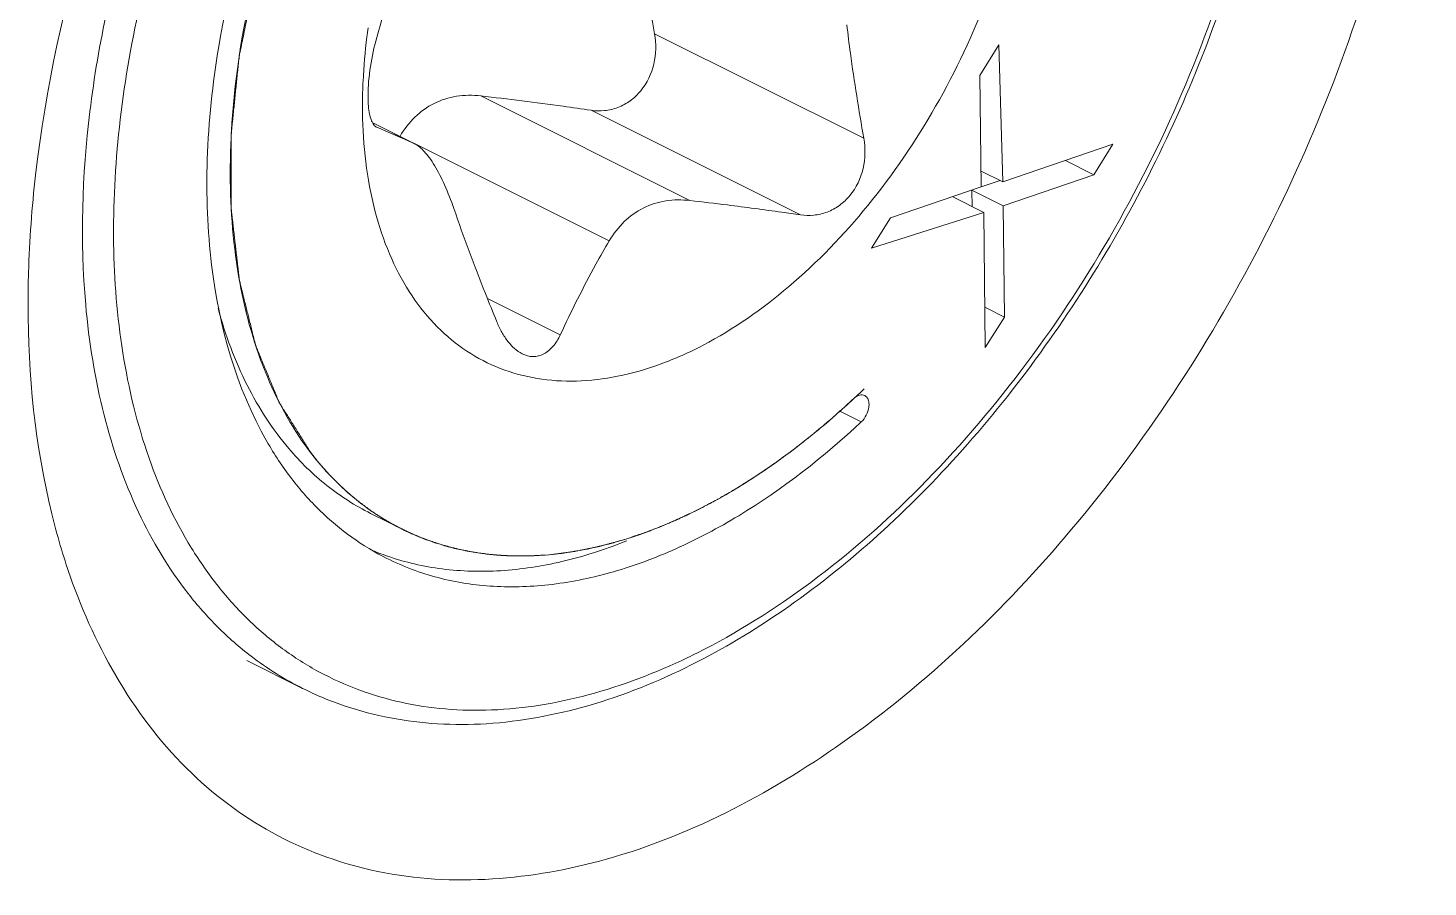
# Model space of a CAD drawing. Header units: millimetres. Extents: x 1177 to 4147, y 93 to 2194.
# Drawn here: x 2709.185 to 2713.64, y 905.547 to 908.282 of the extents above; entities that cross this region are included whole.
import ezdxf

# ---------------------------------------------------------------- set-up
doc = ezdxf.new("R2010")
doc.units = ezdxf.units.MM
doc.header["$LTSCALE"] = 0.1
doc.layers.get('0').update_dxf_attribs({"lineweight": 13})

# ---------------------------------------------------------------- blocks, each defined once
blk = doc.blocks.new('02')
for p, q in [((4643.1931, 888.3114), (4642.2419, 888.787)), ((4643.8076, 888.7362), (4643.7206, 888.5975)), ((4643.7206, 888.5975), (4643.8076, 888.7362)), ((4643.8076, 888.7362), (4643.8256, 888.1127)), ((4643.8256, 888.1127), (4643.8076, 888.7362)), ((4643.7206, 888.5975), (4643.7269, 888.0914)), ((4643.7269, 888.0914), (4643.7206, 888.5975)), ((4641.4517, 888.5042), (4642.403, 888.0286)), ((4642.9047, 887.9631), (4641.9534, 888.4387)), ((4640.9608, 888.3817), (4641.1502, 888.2869)), ((4640.9608, 888.3815), (4641.1461, 888.2889)), ((4640.9792, 888.3619), (4640.9779, 888.3625)), ((4641.1502, 888.2869), (4641.1461, 888.2889)), ((4641.1508, 888.288), (4642.0363, 887.8452)), ((4644.3257, 888.2846), (4643.8256, 888.1127)), ((4643.8256, 888.1127), (4644.3257, 888.2846)), ((4644.3257, 888.2846), (4644.2386, 888.1459)), ((4644.2386, 888.1459), (4644.3257, 888.2846)), ((4643.8256, 888.1127), (4643.726, 888.1624)), ((4644.2386, 888.1459), (4644.1097, 888.2104)), ((4643.7269, 888.0914), (4643.3144, 887.9503)), ((4643.3144, 887.9503), (4643.7269, 888.0914)), ((4643.7273, 888.0902), (4643.8124, 888.1193)), ((4644.2386, 888.1459), (4643.8261, 888.0049)), ((4643.8261, 888.0049), (4644.2386, 888.1459)), ((4643.7385, 887.974), (4643.5971, 888.0447)), ((4643.8261, 888.0049), (4643.6847, 888.0756)), ((4643.6857, 888.0004), (4643.6847, 888.0756)), ((4643.7385, 887.974), (4643.2274, 887.8116)), ((4643.2274, 887.8116), (4643.7385, 887.974)), ((4643.7385, 887.974), (4643.7455, 887.3601)), ((4643.7455, 887.3601), (4643.7385, 887.974)), ((4643.8261, 888.0049), (4643.8325, 887.4987)), ((4643.8325, 887.4987), (4643.8261, 888.0049)), ((4643.3144, 887.9503), (4643.2274, 887.8116)), ((4643.2274, 887.8116), (4643.3144, 887.9503)), ((4641.8134, 887.4175), (4641.4825, 887.5829)), ((4643.8325, 887.4987), (4643.7434, 887.5433)), ((4643.8325, 887.4987), (4643.7455, 887.3601)), ((4643.7455, 887.3601), (4643.8325, 887.4987)), ((4643.1459, 887.1263), (4643.1804, 887.1591)), ((4643.1804, 887.1591), (4643.1945, 887.1727)), ((4643.107, 887.0905), (4643.1405, 887.1213)), ((4643.1405, 887.1213), (4643.1459, 887.1263)), ((4643.1816, 887.0219), (4643.0805, 887.0724)), ((4642.8015, 886.8428), (4642.8123, 886.8506)), ((4642.4551, 886.6305), (4642.46, 886.6331)), ((4640.9513, 886.6056), (4641.0927, 886.5348)), ((4640.9529, 886.6178), (4640.9572, 886.6148)), ((4642.106, 886.4872), (4642.1111, 886.4888)), ((4641.4386, 886.4262), (4641.4494, 886.4246)), ((4641.7373, 886.4158), (4641.7622, 886.4178)), ((4641.7622, 886.4178), (4641.7727, 886.4188)), ((4640.6418, 885.8099), (4640.3883, 885.9367))]:
    blk.add_line(p, q)
for centre, radius, start, end in [((4643.6625, 888.4271), 2.7498, 171.93049, 172.78946), ((4643.2212, 888.4578), 2.3072, 178.82337, 179.99663), ((4643.1438, 888.4578), 2.2297, 179.99586, 181.46265), ((4635.5619, 875.7518), 13.7245, 65.99091, 66.75163), ((4640.9741, 875.3547), 12.7541, 82.798, 83.56763), ((4641.4172, 887.5393), 1.1936, 246.90234, 250.98154), ((4641.2752, 888.5704), 2.2521, 291.65404, 291.91448), ((4641.2967, 887.1174), 1.4623, 232.56694, 243.39728), ((4641.1005, 888.6379), 2.9823, 295.68553, 296.56658)]:
    blk.add_arc(centre, radius, start, end)
for points, knots in [([(4644.0854, 892.697), (4644.1975, 892.641), (4644.4116, 892.4977), (4644.6769, 892.206), (4644.883, 891.8464), (4645.0269, 891.4293), (4645.1074, 890.9644), (4645.1241, 890.4621), (4645.0773, 889.9331), (4644.9685, 889.389), (4644.8003, 888.8419), (4644.5767, 888.3041), (4644.3027, 887.788), (4643.9846, 887.3051), (4643.6296, 886.8667), (4643.2455, 886.4826), (4642.8407, 886.1615), (4642.5531, 885.9888), (4642.4083, 885.9164)], [0, 0, 0, 0, 0.046374, 0.094191, 0.144678, 0.198693, 0.256662, 0.318598, 0.384166, 0.452757, 0.523561, 0.595631, 0.66795, 0.739486, 0.809251, 0.876361, 0.940103, 1, 1, 1, 1]), ([(4642.4343, 885.9705), (4642.6159, 886.0613), (4642.9756, 886.2884), (4643.4697, 886.7237), (4643.9247, 887.2523), (4644.3235, 887.8545), (4644.6514, 888.5078), (4644.8961, 889.1879), (4645.0485, 889.8692), (4645.1028, 890.5268), (4645.0564, 891.1367), (4644.91, 891.6769), (4644.7017, 892.0607), (4644.4899, 892.3058), (4644.3139, 892.4562), (4644.1193, 892.5751), (4643.9082, 892.6611), (4643.6829, 892.7134), (4643.3606, 892.7381), (4642.9293, 892.6776), (4642.5993, 892.5482), (4642.4343, 892.4657)], [0, 0, 0, 0, 0.063265, 0.131823, 0.204585, 0.280032, 0.356417, 0.431911, 0.504761, 0.573445, 0.636852, 0.694489, 0.746724, 0.771287, 0.795134, 0.818602, 0.84206, 0.865879, 0.890399, 0.942508, 1, 1, 1, 1]), ([(4639.4283, 888.1444), (4639.5187, 888.9348), (4640.0191, 890.4785), (4640.971, 891.7938), (4641.5555, 892.3285)], [0, 0, 0, 0, 0.501063, 1, 1, 1, 1]), ([(4641.2318, 891.5113), (4641.1036, 891.3673), (4640.86, 891.0612), (4640.5406, 890.5641), (4640.2688, 890.0331), (4640.0512, 889.4818), (4639.8935, 888.9237), (4639.7995, 888.3728), (4639.7717, 887.8429), (4639.7988, 887.4999), (4639.8249, 887.3364)], [0, 0, 0, 0, 0.127491, 0.258267, 0.390299, 0.521487, 0.64978, 0.77329, 0.890419, 1, 1, 1, 1]), ([(4641.6968, 891.4235), (4641.5132, 891.2527), (4641.1701, 890.8666), (4640.7517, 890.2074), (4640.4361, 889.4876), (4640.3035, 888.9816), (4640.2611, 888.7293)], [0, 0, 0, 0, 0.24258, 0.496701, 0.752531, 1, 1, 1, 1]), ([(4641.7319, 891.3184), (4641.5524, 891.1516), (4641.2179, 890.7732), (4640.813, 890.1266), (4640.5121, 889.4218), (4640.3899, 888.927), (4640.3532, 888.6812)], [0, 0, 0, 0, 0.243025, 0.497651, 0.753496, 1, 1, 1, 1]), ([(4640.7635, 891.1508), (4640.569, 890.8805), (4640.2249, 890.3067), (4639.9144, 889.5353), (4639.7481, 888.9042), (4639.6447, 888.3007), (4639.63, 887.8466), (4639.6559, 887.5548)], [0, 0, 0, 0, 0.260591, 0.521022, 0.64786, 0.770696, 1, 1, 1, 1]), ([(4641.531, 891.1172), (4641.5133, 891.096), (4641.4779, 891.0537), (4641.4337, 891.0008), (4641.3983, 890.9585), (4641.3718, 890.9268), (4641.3452, 890.8951), (4641.3187, 890.8633), (4641.2966, 890.8369), (4641.2811, 890.8184), (4641.2723, 890.8078), (4641.2656, 890.7999), (4641.2601, 890.7933), (4641.2557, 890.788), (4641.2529, 890.7847), (4641.2507, 890.782), (4641.2493, 890.7804), (4641.2482, 890.7791), (4641.2472, 890.7776), (4641.2454, 890.775), (4641.2429, 890.7712), (4641.2388, 890.7652), (4641.2337, 890.7577), (4641.2256, 890.7457), (4641.2154, 890.7307), (4641.2032, 890.7127), (4641.1869, 890.6887), (4641.1666, 890.6587), (4641.1421, 890.6227), (4641.1177, 890.5867), (4641.0933, 890.5507), (4641.0689, 890.5147), (4641.0485, 890.4847), (4641.0322, 890.4607), (4641.02, 890.4427), (4641.0099, 890.4277), (4641.0017, 890.4157), (4640.9966, 890.4082), (4640.9926, 890.4022), (4640.99, 890.3984), (4640.9882, 890.3958), (4640.9872, 890.3943), (4640.9864, 890.3927), (4640.9853, 890.3907), (4640.9836, 890.3876), (4640.9814, 890.3836), (4640.978, 890.3773), (4640.9737, 890.3694), (4640.9685, 890.36), (4640.9617, 890.3474), (4640.9496, 890.3253), (4640.9324, 890.2938), (4640.9117, 890.2559), (4640.8911, 890.2181), (4640.8704, 890.1802), (4640.8498, 890.1424), (4640.8326, 890.1109), (4640.8188, 890.0856), (4640.8085, 890.0667), (4640.7981, 890.0478), (4640.7895, 890.032), (4640.7827, 890.0194), (4640.7784, 890.0115), (4640.7749, 890.0052), (4640.7723, 890.0005), (4640.7702, 889.9966), (4640.7687, 889.9938), (4640.7678, 889.9922), (4640.7671, 889.9911), (4640.7666, 889.9898), (4640.7659, 889.9881), (4640.7646, 889.9851), (4640.7628, 889.9809), (4640.7607, 889.9759), (4640.7578, 889.9691), (4640.7542, 889.9607), (4640.7484, 889.9472), (4640.7412, 889.9304), (4640.7325, 889.9101), (4640.7239, 889.8899), (4640.7123, 889.8629), (4640.6979, 889.8292), (4640.6806, 889.7888), (4640.6633, 889.7483), (4640.646, 889.7079), (4640.6287, 889.6674), (4640.6142, 889.6337), (4640.6041, 889.6101), (4640.5984, 889.5966), (4640.594, 889.5865), (4640.5904, 889.5781), (4640.5875, 889.5713), (4640.5857, 889.5671), (4640.5843, 889.5637), (4640.5834, 889.5616), (4640.5827, 889.5599), (4640.5821, 889.5582), (4640.5811, 889.5552), (4640.5798, 889.5509), (4640.5776, 889.5441), (4640.5749, 889.5355), (4640.5705, 889.5217), (4640.5651, 889.5045), (4640.5586, 889.4839), (4640.5499, 889.4564), (4640.539, 889.422), (4640.526, 889.3808), (4640.513, 889.3396), (4640.4999, 889.2983), (4640.4869, 889.2571), (4640.476, 889.2227), (4640.4673, 889.1952), (4640.4608, 889.1746), (4640.4554, 889.1574), (4640.451, 889.1436), (4640.4483, 889.1351), (4640.4461, 889.1282), (4640.4448, 889.1239), (4640.4438, 889.1209), (4640.4433, 889.1192), (4640.443, 889.1175), (4640.4425, 889.1153), (4640.4419, 889.1119), (4640.441, 889.1077), (4640.4396, 889.1009), (4640.4378, 889.0924), (4640.4357, 889.0822), (4640.4329, 889.0686), (4640.428, 889.0449), (4640.421, 889.0109), (4640.4126, 888.9701), (4640.4042, 888.9294), (4640.3958, 888.8886), (4640.3846, 888.8343), (4640.3706, 888.7663), (4640.3594, 888.712), (4640.3538, 888.6848)], [0, 0, 0, 0, 0.03125, 0.0625, 0.078125, 0.09375, 0.109375, 0.125, 0.140625, 0.148438, 0.152344, 0.15625, 0.160156, 0.162109, 0.164062, 0.165039, 0.166016, 0.166504, 0.166992, 0.167969, 0.169922, 0.171875, 0.175781, 0.179688, 0.1875, 0.195312, 0.203125, 0.21875, 0.234375, 0.25, 0.265625, 0.28125, 0.296875, 0.304688, 0.3125, 0.320312, 0.324219, 0.328125, 0.330078, 0.332031, 0.333008, 0.333496, 0.333984, 0.334961, 0.335938, 0.337891, 0.339844, 0.34375, 0.347656, 0.351562, 0.359375, 0.375, 0.390625, 0.40625, 0.421875, 0.4375, 0.453125, 0.460938, 0.46875, 0.476562, 0.484375, 0.488281, 0.492188, 0.494141, 0.496094, 0.498047, 0.499023, 0.499512, 0.5, 0.500488, 0.500977, 0.501953, 0.503906, 0.505859, 0.507812, 0.511719, 0.515625, 0.523438, 0.53125, 0.539062, 0.546875, 0.5625, 0.578125, 0.59375, 0.609375, 0.625, 0.640625, 0.648438, 0.652344, 0.65625, 0.660156, 0.662109, 0.664062, 0.665039, 0.666016, 0.666504, 0.666992, 0.667969, 0.669922, 0.671875, 0.675781, 0.679688, 0.6875, 0.695312, 0.703125, 0.71875, 0.734375, 0.75, 0.765625, 0.78125, 0.796875, 0.804688, 0.8125, 0.820312, 0.824219, 0.828125, 0.830078, 0.832031, 0.833008, 0.833496, 0.833984, 0.834961, 0.835938, 0.837891, 0.839844, 0.84375, 0.847656, 0.851562, 0.859375, 0.875, 0.890625, 0.90625, 0.921875, 0.9375, 0.96875, 1, 1, 1, 1]), ([(4645.7577, 890.7384), (4645.7577, 890.2578), (4645.6102, 889.2588), (4645.0616, 887.8381), (4644.2357, 886.5635), (4643.5156, 885.863), (4643.1282, 885.5857)], [0, 0, 0, 0, 0.241612, 0.501416, 0.760461, 1, 1, 1, 1]), ([(4643.9546, 889.9783), (4643.9546, 889.8103), (4643.9166, 889.462), (4643.7675, 888.9484), (4643.5334, 888.452), (4643.2291, 888.0045), (4642.8738, 887.6341), (4642.5431, 887.4022), (4642.2732, 887.2809), (4642.0789, 887.2247), (4641.8899, 887.2018), (4641.7668, 887.2095), (4641.7081, 887.2192)], [0, 0, 0, 0, 0.128809, 0.266666, 0.408304, 0.547874, 0.679834, 0.799848, 0.854727, 0.906117, 0.954336, 1, 1, 1, 1]), ([(4642.1586, 889.3575), (4642.1637, 889.3099), (4642.1864, 889.1191), (4642.2167, 888.9292), (4642.2419, 888.787)], [0, 0, 0, 0, 0.248696, 1, 1, 1, 1]), ([(4640.9792, 888.7699), (4640.9913, 888.8133), (4641.0415, 888.9879), (4641.0981, 889.1607), (4641.1461, 889.2885)], [0, 0, 0, 0, 0.24812, 1, 1, 1, 1]), ([(4643.116, 888.8272), (4643.1209, 888.7842), (4643.1427, 888.6117), (4643.1704, 888.44), (4643.1931, 888.3114)], [0, 0, 0, 0, 0.248908, 1, 1, 1, 1]), ([(4640.2611, 888.7293), (4640.2326, 888.5598), (4640.2057, 888.3066), (4640.2065, 887.9739), (4640.241, 887.535), (4640.34, 887.176), (4640.4797, 886.9328)], [0, 0, 0, 0, 0.280512, 0.413971, 0.542335, 1, 1, 1, 1]), ([(4640.9145, 888.5052), (4640.915, 888.5271), (4640.9181, 888.6163), (4640.926, 888.7054), (4640.9345, 888.7722)], [0, 0, 0, 0, 0.245184, 1, 1, 1, 1]), ([(4640.9393, 888.5051), (4640.9393, 888.5493), (4640.948, 888.6387), (4640.967, 888.7263), (4640.9792, 888.7699)], [0, 0, 0, 0, 0.49396, 1, 1, 1, 1]), ([(4642.2419, 888.787), (4642.2499, 888.7417), (4642.2485, 888.6476), (4642.1981, 888.5414), (4642.1332, 888.4802), (4642.0766, 888.4494), (4642.0153, 888.4348), (4641.9736, 888.4358), (4641.9534, 888.4387)], [0, 0, 0, 0, 0.26219, 0.520208, 0.644916, 0.765571, 0.883413, 1, 1, 1, 1]), ([(4640.3532, 888.6812), (4640.3269, 888.5047), (4640.2992, 888.1615), (4640.3388, 887.6685), (4640.4604, 887.2332), (4640.6013, 886.9817), (4640.6842, 886.8749)], [0, 0, 0, 0, 0.284407, 0.546594, 0.784548, 1, 1, 1, 1]), ([(4640.3538, 888.6848), (4640.3515, 888.6629), (4640.347, 888.6191), (4640.3414, 888.5644), (4640.3369, 888.5206), (4640.3335, 888.4877), (4640.3302, 888.4549), (4640.3268, 888.422), (4640.324, 888.3946), (4640.322, 888.3755), (4640.3209, 888.3645), (4640.32, 888.3563), (4640.3192, 888.3481), (4640.3186, 888.3419), (4640.3181, 888.3378), (4640.318, 888.3361), (4640.3178, 888.3348), (4640.3178, 888.3334), (4640.3178, 888.331), (4640.3178, 888.3277), (4640.3178, 888.3223), (4640.3178, 888.3156), (4640.3178, 888.3048), (4640.3178, 888.2913), (4640.3178, 888.2752), (4640.3177, 888.2537), (4640.3177, 888.216), (4640.3177, 888.1729), (4640.3176, 888.1299), (4640.3176, 888.0976), (4640.3176, 888.0707), (4640.3176, 888.0491), (4640.3176, 888.033), (4640.3176, 888.0195), (4640.3176, 888.0088), (4640.3176, 888.002), (4640.3175, 887.9966), (4640.3176, 887.9933), (4640.3175, 887.9909), (4640.3176, 887.9896), (4640.3177, 887.9883), (4640.3179, 887.9868), (4640.3183, 887.983), (4640.319, 887.9773), (4640.3199, 887.9697), (4640.3207, 887.9622), (4640.3219, 887.9521), (4640.3239, 887.9344), (4640.3268, 887.9092), (4640.3302, 887.8789), (4640.3337, 887.8486), (4640.3372, 887.8184), (4640.3406, 887.7881), (4640.3435, 887.7629), (4640.3458, 887.7427), (4640.3476, 887.7275), (4640.3493, 887.7124), (4640.3507, 887.6998), (4640.3519, 887.6897), (4640.3526, 887.6834), (4640.3532, 887.6783), (4640.3536, 887.6746), (4640.354, 887.6714), (4640.3542, 887.6692), (4640.3544, 887.6679), (4640.3544, 887.667), (4640.3547, 887.6661), (4640.355, 887.665), (4640.3555, 887.663), (4640.3562, 887.6601), (4640.3571, 887.6566), (4640.3582, 887.652), (4640.3596, 887.6462), (4640.3619, 887.637), (4640.3648, 887.6254), (4640.3683, 887.6116), (4640.3717, 887.5977), (4640.3763, 887.5792), (4640.382, 887.5561), (4640.3889, 887.5284), (4640.3958, 887.5007), (4640.4027, 887.473), (4640.4096, 887.4452), (4640.4153, 887.4221), (4640.4193, 887.406), (4640.4216, 887.3967), (4640.4234, 887.3898), (4640.4248, 887.384), (4640.4259, 887.3794), (4640.4267, 887.3765), (4640.4272, 887.3742), (4640.4276, 887.3728), (4640.4279, 887.3716), (4640.4283, 887.3705), (4640.429, 887.3688), (4640.4301, 887.3662), (4640.4318, 887.3621), (4640.4339, 887.3569), (4640.4373, 887.3487), (4640.4415, 887.3384), (4640.4466, 887.3261), (4640.4534, 887.3096), (4640.4619, 887.2891), (4640.4721, 887.2644), (4640.4823, 887.2397), (4640.4925, 887.215), (4640.5027, 887.1904), (4640.5112, 887.1698), (4640.518, 887.1533), (4640.5231, 887.141), (4640.5273, 887.1307), (4640.5307, 887.1225), (4640.5329, 887.1174), (4640.5345, 887.1132), (4640.5356, 887.1107), (4640.5363, 887.1089), (4640.5368, 887.1079), (4640.5374, 887.107), (4640.5381, 887.1059), (4640.5392, 887.1041), (4640.5406, 887.1018), (4640.5429, 887.0982), (4640.5458, 887.0937), (4640.5492, 887.0883), (4640.5537, 887.0811), (4640.5617, 887.0685), (4640.573, 887.0505), (4640.5867, 887.0289), (4640.6003, 887.0073), (4640.6139, 886.9856), (4640.6321, 886.9568), (4640.6548, 886.9208), (4640.673, 886.892), (4640.6821, 886.8776)], [0, 0, 0, 0, 0.03125, 0.0625, 0.078125, 0.09375, 0.109375, 0.125, 0.140625, 0.148438, 0.152344, 0.15625, 0.160156, 0.164062, 0.165039, 0.166016, 0.166504, 0.166992, 0.167969, 0.169922, 0.171875, 0.175781, 0.179688, 0.1875, 0.195312, 0.203125, 0.21875, 0.25, 0.265625, 0.28125, 0.296875, 0.304688, 0.3125, 0.320312, 0.324219, 0.328125, 0.330078, 0.332031, 0.333008, 0.333496, 0.333984, 0.334961, 0.335938, 0.339844, 0.34375, 0.347656, 0.351562, 0.359375, 0.375, 0.390625, 0.40625, 0.421875, 0.4375, 0.453125, 0.460938, 0.46875, 0.476562, 0.484375, 0.488281, 0.492188, 0.494141, 0.496094, 0.498047, 0.499023, 0.499512, 0.5, 0.500488, 0.500977, 0.501953, 0.503906, 0.505859, 0.507812, 0.511719, 0.515625, 0.523438, 0.53125, 0.539062, 0.546875, 0.5625, 0.578125, 0.59375, 0.609375, 0.625, 0.640625, 0.648438, 0.652344, 0.65625, 0.660156, 0.662109, 0.664062, 0.665039, 0.666016, 0.666504, 0.666992, 0.667969, 0.669922, 0.671875, 0.675781, 0.679688, 0.6875, 0.695312, 0.703125, 0.71875, 0.734375, 0.75, 0.765625, 0.78125, 0.796875, 0.804688, 0.8125, 0.820312, 0.824219, 0.828125, 0.830078, 0.832031, 0.833008, 0.833496, 0.833984, 0.834961, 0.835938, 0.837891, 0.839844, 0.84375, 0.847656, 0.851562, 0.859375, 0.875, 0.890625, 0.90625, 0.921875, 0.9375, 0.96875, 1, 1, 1, 1]), ([(4640.9606, 888.3809), (4640.9568, 888.3875), (4640.9504, 888.4038), (4640.9411, 888.4451), (4640.9393, 888.4801), (4640.9393, 888.5051)], [0, 0, 0, 0, 0.180597, 0.408876, 1, 1, 1, 1]), ([(4641.4517, 888.5042), (4641.4152, 888.5083), (4641.3419, 888.5079), (4641.2714, 888.486), (4641.2396, 888.47)], [0, 0, 0, 0, 0.507703, 1, 1, 1, 1]), ([(4641.9534, 888.4387), (4641.9109, 888.4449), (4641.7439, 888.4685), (4641.5766, 888.4902), (4641.4517, 888.5042)], [0, 0, 0, 0, 0.254793, 1, 1, 1, 1]), ([(4641.2396, 888.47), (4641.2078, 888.4541), (4641.148, 888.4109), (4641.1038, 888.3525), (4641.0851, 888.3209)], [0, 0, 0, 0, 0.491676, 1, 1, 1, 1]), ([(4641.7081, 887.2192), (4641.651, 887.2287), (4641.5391, 887.2589), (4641.3844, 887.3391), (4641.2482, 887.4518), (4641.133, 887.5945), (4641.0406, 887.7644), (4640.9464, 888.0314), (4640.9186, 888.2509), (4640.9148, 888.4009)], [0, 0, 0, 0, 0.112144, 0.222945, 0.335495, 0.452637, 0.576612, 0.708875, 1, 1, 1, 1]), ([(4640.9779, 888.3625), (4640.9762, 888.3633), (4640.969, 888.3679), (4640.9638, 888.3751), (4640.9606, 888.3809)], [0, 0, 0, 0, 0.214679, 1, 1, 1, 1]), ([(4641.3295, 887.9916), (4641.317, 888.0281), (4641.2912, 888.0952), (4641.2526, 888.1721), (4641.2199, 888.2219), (4641.1916, 888.2571), (4641.1674, 888.2784), (4641.1502, 888.2869)], [0, 0, 0, 0, 0.32919, 0.612775, 0.732587, 0.836651, 1, 1, 1, 1]), ([(4643.1931, 888.3114), (4643.2012, 888.2661), (4643.1997, 888.172), (4643.1494, 888.0658), (4643.0845, 888.0045), (4643.0278, 887.9737), (4642.9665, 887.9592), (4642.9249, 887.9602), (4642.9047, 887.9631)], [0, 0, 0, 0, 0.262176, 0.520191, 0.644891, 0.765572, 0.883371, 1, 1, 1, 1]), ([(4639.3938, 887.5564), (4639.3938, 887.6044), (4639.3968, 887.8008), (4639.4115, 887.997), (4639.4283, 888.1444)], [0, 0, 0, 0, 0.244332, 1, 1, 1, 1]), ([(4642.403, 888.0286), (4642.3665, 888.0326), (4642.2931, 888.0322), (4642.1883, 887.9997), (4642.0993, 887.9353), (4642.0551, 887.8769), (4642.0363, 887.8452)], [0, 0, 0, 0, 0.25391, 0.50015, 0.74593, 1, 1, 1, 1]), ([(4641.5249, 887.4772), (4641.5073, 887.5201), (4641.4386, 887.6902), (4641.3738, 887.8619), (4641.3295, 887.9916)], [0, 0, 0, 0, 0.252572, 1, 1, 1, 1]), ([(4642.9047, 887.9631), (4642.8768, 887.9671), (4642.7663, 887.9829), (4642.6558, 887.9978), (4642.5731, 888.0082)], [0, 0, 0, 0, 0.252734, 1, 1, 1, 1]), ([(4642.0363, 887.8452), (4642.0155, 887.8101), (4641.9358, 887.6704), (4641.864, 887.5263), (4641.8134, 887.4175)], [0, 0, 0, 0, 0.253652, 1, 1, 1, 1]), ([(4639.5856, 886.3198), (4639.5532, 886.4127), (4639.4359, 886.8147), (4639.3938, 887.2365), (4639.3938, 887.5564)], [0, 0, 0, 0, 0.235162, 1, 1, 1, 1]), ([(4639.6559, 887.5548), (4639.6709, 887.3856), (4639.7228, 887.062), (4639.877, 886.6153), (4640.0679, 886.296), (4640.2529, 886.0862), (4640.3548, 885.9968), (4640.4078, 885.9563)], [0, 0, 0, 0, 0.280678, 0.538835, 0.776684, 0.889751, 1, 1, 1, 1]), ([(4640.5795, 886.9003), (4640.5053, 886.9878), (4640.3741, 887.1913), (4640.2907, 887.4176), (4640.2579, 887.5379)], [0, 0, 0, 0, 0.479153, 1, 1, 1, 1]), ([(4641.6401, 887.3314), (4641.6146, 887.3442), (4641.5805, 887.3768), (4641.5464, 887.4296), (4641.5316, 887.4608), (4641.5249, 887.4772)], [0, 0, 0, 0, 0.453872, 0.717726, 1, 1, 1, 1]), ([(4641.8134, 887.4175), (4641.8046, 887.3987), (4641.7844, 887.365), (4641.7477, 887.3334), (4641.7149, 887.3208), (4641.6811, 887.3167), (4641.6554, 887.3238), (4641.6401, 887.3314)], [0, 0, 0, 0, 0.285229, 0.534625, 0.650237, 0.763798, 1, 1, 1, 1]), ([(4639.8249, 887.3364), (4639.8507, 887.1738), (4639.9248, 886.8654), (4640.0877, 886.5113), (4640.2542, 886.2723), (4640.3931, 886.1183), (4640.5474, 885.9872), (4640.7159, 885.8803), (4640.8973, 885.7983), (4641.0902, 885.742), (4641.2929, 885.7116), (4641.5794, 885.706), (4641.9571, 885.7685), (4642.2477, 885.8804), (4642.3932, 885.9503)], [0, 0, 0, 0, 0.140907, 0.270048, 0.330899, 0.389747, 0.447134, 0.503687, 0.560085, 0.61702, 0.675146, 0.735047, 0.861785, 1, 1, 1, 1]), ([(4643.146, 887.1265), (4643.1501, 887.1303), (4643.1584, 887.1368), (4643.172, 887.1432), (4643.1854, 887.1451), (4643.1938, 887.143), (4643.1973, 887.1412)], [0, 0, 0, 0, 0.295131, 0.558322, 0.789306, 1, 1, 1, 1]), ([(4643.1973, 887.1412), (4643.201, 887.1394), (4643.2079, 887.1338), (4643.2144, 887.1213), (4643.2173, 887.106), (4643.2163, 887.0821), (4643.2061, 887.0518), (4643.1909, 887.0306), (4643.1816, 887.0219)], [0, 0, 0, 0, 0.090733, 0.190686, 0.30483, 0.433321, 0.717316, 1, 1, 1, 1]), ([(4641.0927, 886.5348), (4641.1632, 886.4996), (4641.3141, 886.4432), (4641.5573, 886.406), (4641.8143, 886.416), (4642.0805, 886.4723), (4642.3518, 886.5736), (4642.7247, 886.7716), (4642.9833, 886.9742), (4643.146, 887.1265)], [0, 0, 0, 0, 0.104259, 0.211285, 0.323471, 0.44259, 0.569716, 0.705237, 1, 1, 1, 1]), ([(4642.8123, 886.8506), (4642.8177, 886.8546), (4642.8259, 886.8606), (4642.8354, 886.8676), (4642.8409, 886.8716), (4642.845, 886.8746), (4642.8491, 886.8776), (4642.8522, 886.8799), (4642.8542, 886.8814), (4642.8551, 886.882), (4642.8557, 886.8825), (4642.8565, 886.8831), (4642.8579, 886.8842), (4642.8599, 886.8857), (4642.863, 886.8881), (4642.867, 886.8911), (4642.8733, 886.896), (4642.8812, 886.902), (4642.8907, 886.9093), (4642.8986, 886.9153), (4642.905, 886.9201), (4642.9113, 886.9251), (4642.9223, 886.9339), (4642.9349, 886.9439), (4642.9459, 886.9527), (4642.9522, 886.9577), (4642.957, 886.9614), (4642.9616, 886.9653), (4642.9679, 886.9705), (4642.9789, 886.9796), (4642.9914, 886.9899), (4643.0023, 886.999), (4643.0086, 887.0042), (4643.0179, 887.0122), (4643.0288, 887.0216), (4643.0412, 887.0323), (4643.049, 887.0389), (4643.0544, 887.0436), (4643.0575, 887.0463), (4643.0607, 887.0491), (4643.0646, 887.0526), (4643.074, 887.061), (4643.0882, 887.0737), (4643.1007, 887.0849), (4643.107, 887.0905)], [0, 0, 0, 0, 0.0625, 0.09375, 0.109375, 0.125, 0.140625, 0.15625, 0.160156, 0.164062, 0.166016, 0.167969, 0.171875, 0.179688, 0.1875, 0.203125, 0.21875, 0.25, 0.28125, 0.3125, 0.328125, 0.34375, 0.375, 0.4375, 0.46875, 0.484375, 0.5, 0.515625, 0.53125, 0.5625, 0.625, 0.65625, 0.671875, 0.6875, 0.75, 0.78125, 0.8125, 0.828125, 0.835938, 0.84375, 0.859375, 0.875, 0.9375, 1, 1, 1, 1]), ([(4641.0256, 886.4007), (4641.0996, 886.3637), (4641.2581, 886.3044), (4641.5135, 886.2654), (4641.7833, 886.2759), (4642.0628, 886.335), (4642.3477, 886.4414), (4642.7393, 886.6493), (4643.0108, 886.862), (4643.1816, 887.0219)], [0, 0, 0, 0, 0.104259, 0.211285, 0.323471, 0.44259, 0.569716, 0.705237, 1, 1, 1, 1]), ([(4640.4797, 886.9328), (4640.5133, 886.8743), (4640.5864, 886.7634), (4640.7162, 886.6163), (4640.8623, 886.4935), (4640.97, 886.4285), (4641.0256, 886.4007)], [0, 0, 0, 0, 0.261883, 0.513849, 0.758761, 1, 1, 1, 1]), ([(4640.9513, 886.6056), (4640.8811, 886.6406), (4640.7461, 886.727), (4640.6316, 886.839), (4640.5795, 886.9003)], [0, 0, 0, 0, 0.493509, 1, 1, 1, 1]), ([(4640.6821, 886.8776), (4640.6869, 886.8717), (4640.6941, 886.8628), (4640.7037, 886.8509), (4640.7097, 886.8435), (4640.7145, 886.8375), (4640.7175, 886.8338), (4640.7199, 886.8308), (4640.7224, 886.828), (4640.7268, 886.8231), (4640.733, 886.816), (4640.7406, 886.8076), (4640.7468, 886.8005), (4640.7518, 886.7949), (4640.755, 886.7913), (4640.7575, 886.7885), (4640.7591, 886.7868), (4640.7603, 886.7854), (4640.7617, 886.7839), (4640.7643, 886.7813), (4640.7679, 886.7776), (4640.7737, 886.7717), (4640.781, 886.7643), (4640.7882, 886.7569), (4640.794, 886.751), (4640.7984, 886.7466), (4640.802, 886.7429), (4640.8046, 886.7403), (4640.806, 886.7388), (4640.8071, 886.7376), (4640.8081, 886.7368), (4640.8095, 886.7355), (4640.8119, 886.7333), (4640.8153, 886.7302), (4640.8194, 886.7264), (4640.8248, 886.7214), (4640.8316, 886.7152), (4640.8384, 886.7089), (4640.8439, 886.7039), (4640.8473, 886.7008), (4640.8496, 886.6986), (4640.851, 886.6974), (4640.8527, 886.6961), (4640.8546, 886.6944), (4640.8577, 886.6918), (4640.8617, 886.6886), (4640.8679, 886.6834), (4640.8758, 886.6769), (4640.8852, 886.6691), (4640.8923, 886.6633), (4640.897, 886.6594), (4640.8993, 886.6575), (4640.9017, 886.6555), (4640.905, 886.6532), (4640.909, 886.6502), (4640.9155, 886.6454), (4640.9236, 886.6394), (4640.9366, 886.6298), (4640.9464, 886.6226), (4640.9529, 886.6178)], [0, 0, 0, 0, 0.0625, 0.09375, 0.125, 0.140625, 0.15625, 0.164062, 0.171875, 0.1875, 0.21875, 0.25, 0.28125, 0.296875, 0.3125, 0.320312, 0.328125, 0.332031, 0.335938, 0.34375, 0.359375, 0.375, 0.40625, 0.4375, 0.453125, 0.46875, 0.484375, 0.492188, 0.496094, 0.5, 0.503906, 0.507812, 0.515625, 0.53125, 0.546875, 0.5625, 0.59375, 0.625, 0.640625, 0.65625, 0.664062, 0.667969, 0.671875, 0.679688, 0.6875, 0.703125, 0.71875, 0.75, 0.78125, 0.8125, 0.820312, 0.828125, 0.835938, 0.84375, 0.859375, 0.875, 0.90625, 0.9375, 1, 1, 1, 1]), ([(4640.6842, 886.8749), (4640.7397, 886.8034), (4640.8637, 886.673), (4641.0142, 886.5741), (4641.0927, 886.5348)], [0, 0, 0, 0, 0.508017, 1, 1, 1, 1]), ([(4642.46, 886.6331), (4642.4664, 886.6365), (4642.4762, 886.6416), (4642.4875, 886.6476), (4642.494, 886.6511), (4642.4988, 886.6536), (4642.5037, 886.6562), (4642.5073, 886.6582), (4642.5098, 886.6594), (4642.5108, 886.66), (4642.5116, 886.6604), (4642.5125, 886.6609), (4642.5141, 886.6618), (4642.5164, 886.6631), (4642.5201, 886.6652), (4642.5247, 886.6678), (4642.5321, 886.6719), (4642.5414, 886.6771), (4642.5525, 886.6834), (4642.5617, 886.6886), (4642.5682, 886.6922), (4642.5719, 886.6943), (4642.5774, 886.6976), (4642.5857, 886.7025), (4642.5968, 886.7092), (4642.606, 886.7147), (4642.6134, 886.7191), (4642.6189, 886.7224), (4642.6235, 886.7251), (4642.6268, 886.727), (4642.6286, 886.7281), (4642.6301, 886.729), (4642.6312, 886.7297), (4642.6328, 886.7307), (4642.6356, 886.7325), (4642.6397, 886.735), (4642.6445, 886.7381), (4642.6509, 886.7421), (4642.6574, 886.7462), (4642.6638, 886.7502), (4642.6687, 886.7533), (4642.6735, 886.7563), (4642.6771, 886.7586), (4642.6795, 886.7601), (4642.6806, 886.7607), (4642.6813, 886.7612), (4642.6822, 886.7618), (4642.6839, 886.7629), (4642.6861, 886.7644), (4642.6898, 886.7668), (4642.6944, 886.7699), (4642.7017, 886.7747), (4642.7109, 886.7808), (4642.7219, 886.7881), (4642.7302, 886.7935), (4642.7357, 886.7972), (4642.738, 886.7987), (4642.7398, 886.7999), (4642.7417, 886.8012), (4642.7451, 886.8035), (4642.7498, 886.8069), (4642.7575, 886.8122), (4642.7671, 886.8189), (4642.7824, 886.8295), (4642.7938, 886.8375), (4642.8015, 886.8428)], [0, 0, 0, 0, 0.0625, 0.09375, 0.109375, 0.125, 0.140625, 0.15625, 0.160156, 0.164062, 0.166016, 0.167969, 0.171875, 0.179688, 0.1875, 0.203125, 0.21875, 0.25, 0.28125, 0.3125, 0.328125, 0.335938, 0.34375, 0.375, 0.40625, 0.4375, 0.453125, 0.46875, 0.484375, 0.492188, 0.496094, 0.5, 0.503906, 0.507812, 0.515625, 0.53125, 0.546875, 0.5625, 0.59375, 0.609375, 0.625, 0.640625, 0.65625, 0.660156, 0.664062, 0.666016, 0.667969, 0.671875, 0.679688, 0.6875, 0.703125, 0.71875, 0.75, 0.78125, 0.8125, 0.820312, 0.828125, 0.832031, 0.835938, 0.84375, 0.859375, 0.875, 0.90625, 0.9375, 1, 1, 1, 1]), ([(4642.1111, 886.4888), (4642.1175, 886.4909), (4642.1272, 886.494), (4642.1384, 886.4977), (4642.1448, 886.4998), (4642.1496, 886.5013), (4642.1544, 886.5029), (4642.158, 886.5041), (4642.1604, 886.5049), (4642.1615, 886.5052), (4642.1622, 886.5055), (4642.1631, 886.5058), (4642.1648, 886.5064), (4642.167, 886.5072), (4642.1707, 886.5085), (4642.1753, 886.5102), (4642.1827, 886.5128), (4642.1919, 886.5161), (4642.2029, 886.5201), (4642.2121, 886.5234), (4642.2185, 886.5257), (4642.2222, 886.527), (4642.2259, 886.5285), (4642.2305, 886.5303), (4642.2416, 886.5347), (4642.2545, 886.5397), (4642.2674, 886.5448), (4642.2748, 886.5477), (4642.2803, 886.5498), (4642.2859, 886.5523), (4642.2932, 886.5554), (4642.3025, 886.5594), (4642.3117, 886.5633), (4642.3191, 886.5665), (4642.3247, 886.5689), (4642.3302, 886.5713), (4642.3344, 886.573), (4642.3371, 886.5742), (4642.3385, 886.5748), (4642.3399, 886.5754), (4642.3415, 886.5761), (4642.3435, 886.5771), (4642.3467, 886.5786), (4642.3508, 886.5804), (4642.3573, 886.5834), (4642.3654, 886.5871), (4642.3734, 886.5908), (4642.3799, 886.5938), (4642.384, 886.5957), (4642.3872, 886.5972), (4642.3892, 886.5981), (4642.3906, 886.5988), (4642.3915, 886.5992), (4642.3925, 886.5997), (4642.3937, 886.6003), (4642.3957, 886.6013), (4642.3982, 886.6025), (4642.4022, 886.6045), (4642.4072, 886.6069), (4642.4132, 886.6099), (4642.4212, 886.6138), (4642.4351, 886.6207), (4642.4471, 886.6266), (4642.4551, 886.6305)], [0, 0, 0, 0, 0.0625, 0.09375, 0.109375, 0.125, 0.140625, 0.15625, 0.160156, 0.164062, 0.166016, 0.167969, 0.171875, 0.179688, 0.1875, 0.203125, 0.21875, 0.25, 0.28125, 0.3125, 0.328125, 0.335938, 0.34375, 0.359375, 0.375, 0.4375, 0.46875, 0.484375, 0.5, 0.515625, 0.53125, 0.5625, 0.59375, 0.609375, 0.625, 0.640625, 0.65625, 0.660156, 0.664062, 0.667969, 0.671875, 0.679688, 0.6875, 0.703125, 0.71875, 0.75, 0.78125, 0.796875, 0.8125, 0.820312, 0.828125, 0.832031, 0.833984, 0.835938, 0.839844, 0.84375, 0.851562, 0.859375, 0.875, 0.890625, 0.90625, 0.9375, 1, 1, 1, 1]), ([(4640.9572, 886.6148), (4640.9626, 886.6112), (4640.9693, 886.6068), (4640.9773, 886.6013), (4640.9827, 886.5978), (4640.9895, 886.5935), (4640.9963, 886.5892), (4641.0017, 886.5857), (4641.0072, 886.5824), (4641.0127, 886.5791), (4641.0182, 886.5757), (4641.0223, 886.5732), (4641.0265, 886.5708), (4641.032, 886.5676), (4641.0376, 886.5644), (4641.0431, 886.5612), (4641.0488, 886.5581), (4641.0544, 886.555), (4641.06, 886.5519), (4641.0635, 886.55), (4641.0663, 886.5485), (4641.0686, 886.5473), (4641.0709, 886.5461), (4641.0755, 886.5437), (4641.0823, 886.5402), (4641.0884, 886.537), (4641.0915, 886.5354)], [0, 0, 0, 0, 0.125, 0.15625, 0.1875, 0.25, 0.3125, 0.34375, 0.375, 0.4375, 0.46875, 0.5, 0.53125, 0.5625, 0.625, 0.65625, 0.6875, 0.75, 0.78125, 0.8125, 0.828125, 0.84375, 0.859375, 0.875, 0.9375, 1, 1, 1, 1]), ([(4641.0915, 886.5354), (4641.0922, 886.5351), (4641.0933, 886.5345), (4641.0947, 886.5338), (4641.0956, 886.5334), (4641.0963, 886.533), (4641.0968, 886.5328), (4641.0971, 886.5326), (4641.0973, 886.5325), (4641.0977, 886.5323), (4641.0981, 886.5321), (4641.0989, 886.5318), (4641.0998, 886.5313), (4641.1012, 886.5306), (4641.103, 886.5298), (4641.1052, 886.5287), (4641.1081, 886.5273), (4641.1109, 886.5259), (4641.1138, 886.5246), (4641.1157, 886.5237), (4641.1171, 886.523), (4641.1182, 886.5225), (4641.1191, 886.5221), (4641.1197, 886.5218), (4641.1201, 886.5216), (4641.1204, 886.5214), (4641.1205, 886.5214), (4641.1207, 886.5213), (4641.121, 886.5212), (4641.1215, 886.521), (4641.122, 886.5207), (4641.1227, 886.5204), (4641.1236, 886.52), (4641.1246, 886.5195), (4641.1253, 886.5192), (4641.1257, 886.519), (4641.126, 886.5188), (4641.1263, 886.5187), (4641.1267, 886.5186), (4641.1271, 886.5184), (4641.1278, 886.518), (4641.1287, 886.5176), (4641.1302, 886.517), (4641.1328, 886.5158), (4641.1354, 886.5146), (4641.1375, 886.5137), (4641.1387, 886.5131), (4641.14, 886.5126), (4641.1425, 886.5115), (4641.1463, 886.5098), (4641.1497, 886.5083), (4641.1514, 886.5076)], [0, 0, 0, 0, 0.0625, 0.09375, 0.125, 0.140625, 0.15625, 0.164062, 0.167969, 0.171875, 0.179688, 0.1875, 0.203125, 0.21875, 0.25, 0.28125, 0.3125, 0.375, 0.40625, 0.4375, 0.453125, 0.46875, 0.484375, 0.492188, 0.496094, 0.5, 0.503906, 0.507812, 0.515625, 0.53125, 0.546875, 0.5625, 0.59375, 0.625, 0.640625, 0.65625, 0.664062, 0.667969, 0.671875, 0.679688, 0.6875, 0.703125, 0.71875, 0.75, 0.8125, 0.828125, 0.84375, 0.859375, 0.875, 0.9375, 1, 1, 1, 1]), ([(4641.1514, 886.5076), (4641.1566, 886.5055), (4641.1644, 886.5023), (4641.1748, 886.4981), (4641.1813, 886.4954), (4641.1865, 886.4933), (4641.1898, 886.492), (4641.192, 886.491), (4641.1934, 886.4905), (4641.1949, 886.49), (4641.1968, 886.4893), (4641.1998, 886.4882), (4641.2036, 886.4868), (4641.2097, 886.4847), (4641.2173, 886.482), (4641.2264, 886.4787), (4641.234, 886.476), (4641.2393, 886.4741), (4641.2423, 886.473), (4641.2454, 886.4721), (4641.2493, 886.4709), (4641.2554, 886.469), (4641.2632, 886.4666), (4641.2709, 886.4642), (4641.2771, 886.4623), (4641.2817, 886.4609), (4641.2856, 886.4597), (4641.2883, 886.4589), (4641.2898, 886.4584), (4641.291, 886.458), (4641.292, 886.4578), (4641.2934, 886.4574), (4641.2958, 886.4568), (4641.2992, 886.4559), (4641.3034, 886.4548), (4641.3089, 886.4533), (4641.3157, 886.4515), (4641.3226, 886.4497), (4641.3281, 886.4483), (4641.3315, 886.4474), (4641.3339, 886.4467), (4641.3353, 886.4464), (4641.337, 886.446), (4641.339, 886.4456), (4641.3422, 886.4449), (4641.3461, 886.444), (4641.3525, 886.4426), (4641.3605, 886.4409), (4641.3701, 886.4388), (4641.3781, 886.437), (4641.3837, 886.4358), (4641.3869, 886.4351), (4641.3902, 886.4346), (4641.3943, 886.4339), (4641.4041, 886.4322), (4641.4189, 886.4296), (4641.4321, 886.4273), (4641.4386, 886.4262)], [0, 0, 0, 0, 0.0625, 0.09375, 0.125, 0.140625, 0.15625, 0.164062, 0.167969, 0.171875, 0.179688, 0.1875, 0.203125, 0.21875, 0.25, 0.28125, 0.3125, 0.328125, 0.335938, 0.34375, 0.359375, 0.375, 0.40625, 0.4375, 0.453125, 0.46875, 0.484375, 0.492188, 0.496094, 0.5, 0.503906, 0.507812, 0.515625, 0.53125, 0.546875, 0.5625, 0.59375, 0.625, 0.640625, 0.65625, 0.664062, 0.667969, 0.671875, 0.679688, 0.6875, 0.703125, 0.71875, 0.75, 0.78125, 0.8125, 0.828125, 0.835938, 0.84375, 0.859375, 0.875, 0.9375, 1, 1, 1, 1]), ([(4641.0282, 886.4109), (4641.1086, 886.3832), (4641.2791, 886.3441), (4641.5478, 886.3372), (4641.8281, 886.3806), (4642.0133, 886.4402), (4642.1063, 886.4771)], [0, 0, 0, 0, 0.231366, 0.472411, 0.727642, 1, 1, 1, 1]), ([(4641.7727, 886.4188), (4641.7788, 886.4195), (4641.7881, 886.4206), (4641.7989, 886.4218), (4641.8051, 886.4225), (4641.8097, 886.4231), (4641.8144, 886.4236), (4641.8179, 886.424), (4641.8202, 886.4243), (4641.8213, 886.4244), (4641.8225, 886.4245), (4641.8243, 886.4248), (4641.8266, 886.4251), (4641.8301, 886.4257), (4641.8346, 886.4263), (4641.8417, 886.4274), (4641.8506, 886.4287), (4641.8613, 886.4303), (4641.8702, 886.4317), (4641.8764, 886.4326), (4641.88, 886.4331), (4641.8835, 886.4338), (4641.888, 886.4347), (4641.8952, 886.436), (4641.9042, 886.4377), (4641.9131, 886.4393), (4641.9203, 886.4407), (4641.9257, 886.4417), (4641.9302, 886.4425), (4641.9333, 886.4431), (4641.9351, 886.4434), (4641.9365, 886.4437), (4641.9376, 886.4439), (4641.9392, 886.4443), (4641.942, 886.4449), (4641.9459, 886.4458), (4641.9507, 886.4468), (4641.957, 886.4482), (4641.9633, 886.4496), (4641.9696, 886.451), (4641.9743, 886.452), (4641.9791, 886.4531), (4641.9826, 886.4538), (4641.985, 886.4544), (4641.986, 886.4546), (4641.9868, 886.4547), (4641.9876, 886.455), (4641.9892, 886.4554), (4641.9915, 886.4559), (4641.9951, 886.4569), (4641.9997, 886.458), (4642.0069, 886.4599), (4642.016, 886.4622), (4642.0269, 886.4649), (4642.0351, 886.467), (4642.0405, 886.4684), (4642.0428, 886.469), (4642.0446, 886.4694), (4642.0465, 886.4699), (4642.0498, 886.4709), (4642.0546, 886.4723), (4642.0622, 886.4745), (4642.0717, 886.4773), (4642.0869, 886.4817), (4642.0984, 886.485), (4642.106, 886.4872)], [0, 0, 0, 0, 0.0625, 0.09375, 0.109375, 0.125, 0.140625, 0.15625, 0.160156, 0.164062, 0.167969, 0.171875, 0.179688, 0.1875, 0.203125, 0.21875, 0.25, 0.28125, 0.3125, 0.328125, 0.335938, 0.34375, 0.359375, 0.375, 0.40625, 0.4375, 0.453125, 0.46875, 0.484375, 0.492188, 0.496094, 0.5, 0.503906, 0.507812, 0.515625, 0.53125, 0.546875, 0.5625, 0.59375, 0.609375, 0.625, 0.640625, 0.65625, 0.660156, 0.664062, 0.666016, 0.667969, 0.671875, 0.679688, 0.6875, 0.703125, 0.71875, 0.75, 0.78125, 0.8125, 0.820312, 0.828125, 0.832031, 0.835938, 0.84375, 0.859375, 0.875, 0.90625, 0.9375, 1, 1, 1, 1]), ([(4641.4494, 886.4246), (4641.4551, 886.4239), (4641.4667, 886.4225), (4641.4811, 886.4207), (4641.4912, 886.4194), (4641.497, 886.4188), (4641.5029, 886.4183), (4641.5102, 886.4177), (4641.5189, 886.4169), (4641.5277, 886.4161), (4641.535, 886.4155), (4641.5408, 886.415), (4641.5467, 886.4147), (4641.5571, 886.4142), (4641.5689, 886.4136), (4641.5793, 886.4131), (4641.5852, 886.4128), (4641.5896, 886.4125), (4641.5941, 886.4125), (4641.6001, 886.4124), (4641.6105, 886.4123), (4641.6225, 886.4121), (4641.6329, 886.4119), (4641.6389, 886.4119), (4641.6449, 886.4121), (4641.6525, 886.4122), (4641.6615, 886.4124), (4641.6706, 886.4126), (4641.6774, 886.4127), (4641.6819, 886.4128), (4641.6841, 886.4129), (4641.6864, 886.4129), (4641.6897, 886.4131), (4641.6937, 886.4133), (4641.7002, 886.4137), (4641.7083, 886.4142), (4641.7212, 886.4149), (4641.7309, 886.4154), (4641.7373, 886.4158)], [0, 0, 0, 0, 0.0625, 0.125, 0.15625, 0.171875, 0.1875, 0.21875, 0.25, 0.28125, 0.3125, 0.328125, 0.34375, 0.375, 0.4375, 0.46875, 0.484375, 0.5, 0.515625, 0.53125, 0.5625, 0.625, 0.65625, 0.671875, 0.6875, 0.71875, 0.75, 0.78125, 0.8125, 0.820312, 0.828125, 0.835938, 0.84375, 0.859375, 0.875, 0.90625, 0.9375, 1, 1, 1, 1]), ([(4643.1282, 885.5857), (4642.7933, 885.346), (4642.1135, 884.9768), (4641.1578, 884.8916), (4640.5187, 885.1194), (4639.9679, 885.5205), (4639.701, 885.9884), (4639.5856, 886.3198)], [0, 0, 0, 0, 0.287669, 0.529806, 0.642155, 0.754919, 1, 1, 1, 1]), ([(4642.4083, 885.9164), (4642.2577, 885.8411), (4641.9553, 885.719), (4641.5603, 885.6454), (4641.2576, 885.644), (4641.0417, 885.6705), (4640.835, 885.7244), (4640.7045, 885.7786), (4640.6418, 885.8099)], [0, 0, 0, 0, 0.275556, 0.530421, 0.651633, 0.769627, 0.885381, 1, 1, 1, 1])]:
    blk.add_open_spline(points, degree=3, knots=knots)

msp = doc.modelspace()

# ---------------------------------------------------------------- block references
at = {"xscale": 0.7, "yscale": 0.7, "zscale": 0.7}
msp.add_blockref('02', (-538.3909, 286.1124), dxfattribs=at)

doc.saveas('drawing.dxf')
